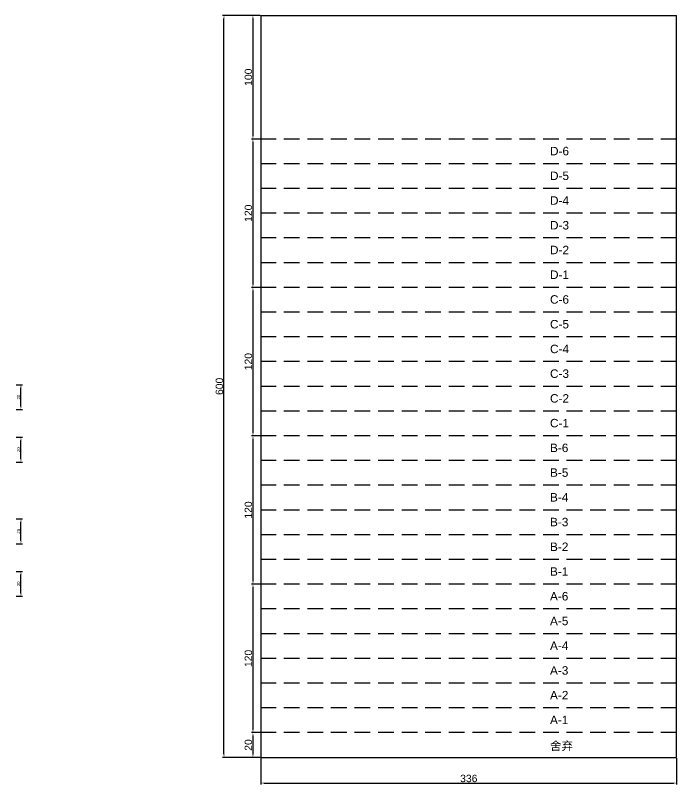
# Model space of a CAD drawing. Header units: millimetres. Extents: x 3071 to 9936, y 1504 to 4997.
# Drawn here: x 9402 to 9936, y 1791 to 2413 of the extents above; entities that cross this region are included whole.
import ezdxf

# ---------------------------------------------------------------- set-up
doc = ezdxf.new("R2010")
doc.units = ezdxf.units.MM
doc.linetypes.add('DASHED', pattern=[19.05, 12.7, -6.35])
doc.layers.add('尺寸标注', color=6, linetype='Continuous')
doc.layers.add('标号', color=4, linetype='Continuous')
doc.styles.get("Standard").update_dxf_attribs({"font": 'arial.ttf'})
doc.dimstyles.new('ISO-25', dxfattribs={"dimtxt": 2.5, "dimasz": 2.5, "dimexe": 1.25, "dimexo": 0.625, "dimtad": 1, "dimtxsty": 'Standard', "dimcen": 2.5, "dimadec": 0, "dimazin": 0, "dimtfac": 1, "dimtmove": 0, "dimatfit": 3, "dimfxl": 1, "dimarcsym": 0})
doc.dimstyles.new('ISO-25-old', dxfattribs={"dimtxt": 6, "dimasz": 2.5, "dimexe": 1.25, "dimexo": 0.625, "dimtad": 1, "dimtxsty": 'Standard', "dimcen": 2.5, "dimadec": 0, "dimazin": 0, "dimtfac": 1, "dimtmove": 0, "dimatfit": 3, "dimfxl": 1, "dimarcsym": 0})

# ---------------------------------------------------------------- blocks, each defined once
blk = doc.blocks.new('*D384')
at = {"color": 0, "lineweight": -2, "transparency": 16777216}
for p, q in [((9402.34, 2114.7), (9407.45, 2114.7)), ((9406.2, 2097.2), (9406.2, 2112.2)), ((9402.34, 2094.7), (9407.45, 2094.7))]:
    blk.add_line(p, q, dxfattribs=at)
at = {"color": 0, "transparency": 16777216}
for points in [[(9405.79, 2112.2), (9406.62, 2112.2), (9406.2, 2114.7)], [(9405.79, 2097.2), (9406.62, 2097.2), (9406.2, 2094.7)]]:
    blk.add_solid(points, dxfattribs=at)
at = {"layer": 'Defpoints', "color": 0, "transparency": 16777216}
for p in [(9401.72, 2114.7), (9406.2, 2114.7), (9401.72, 2094.7)]:
    blk.add_point(p, dxfattribs=at)
at = {"color": 0, "transparency": 16777216, "insert": (9404.3, 2104.7), "char_height": 2.5, "attachment_point": 5, "rotation": 90}
blk.add_mtext('20', dxfattribs=at)
blk = doc.blocks.new('*D387')
at = {"color": 0, "lineweight": -2, "transparency": 16777216}
for p, q in [((9402.34, 2072.17), (9407.45, 2072.17)), ((9406.2, 2054.67), (9406.2, 2069.67)), ((9402.34, 2052.17), (9407.45, 2052.17))]:
    blk.add_line(p, q, dxfattribs=at)
at = {"color": 0, "transparency": 16777216}
for points in [[(9405.79, 2069.67), (9406.62, 2069.67), (9406.2, 2072.17)], [(9405.79, 2054.67), (9406.62, 2054.67), (9406.2, 2052.17)]]:
    blk.add_solid(points, dxfattribs=at)
at = {"layer": 'Defpoints', "color": 0, "transparency": 16777216}
for p in [(9401.72, 2072.17), (9406.2, 2072.17), (9401.72, 2052.17)]:
    blk.add_point(p, dxfattribs=at)
at = {"color": 0, "transparency": 16777216, "insert": (9404.3, 2062.17), "char_height": 2.5, "attachment_point": 5, "rotation": 90}
blk.add_mtext('20', dxfattribs=at)
blk = doc.blocks.new('*D392')
at = {"color": 0, "lineweight": -2, "transparency": 16777216}
for p, q in [((9402.34, 2006.14), (9407.45, 2006.14)), ((9406.2, 1988.64), (9406.2, 2003.64)), ((9402.34, 1986.14), (9407.45, 1986.14))]:
    blk.add_line(p, q, dxfattribs=at)
at = {"color": 0, "transparency": 16777216}
for points in [[(9405.79, 2003.64), (9406.62, 2003.64), (9406.2, 2006.14)], [(9405.79, 1988.64), (9406.62, 1988.64), (9406.2, 1986.14)]]:
    blk.add_solid(points, dxfattribs=at)
at = {"layer": 'Defpoints', "color": 0, "transparency": 16777216}
for p in [(9401.72, 2006.14), (9406.2, 2006.14), (9401.72, 1986.14)]:
    blk.add_point(p, dxfattribs=at)
at = {"color": 0, "transparency": 16777216, "insert": (9404.3, 1996.14), "char_height": 2.5, "attachment_point": 5, "rotation": 90}
blk.add_mtext('20', dxfattribs=at)
blk = doc.blocks.new('*D395')
at = {"color": 0, "lineweight": -2, "transparency": 16777216}
for p, q in [((9402.34, 1963.62), (9407.45, 1963.62)), ((9406.2, 1946.12), (9406.2, 1961.12)), ((9402.34, 1943.62), (9407.45, 1943.62))]:
    blk.add_line(p, q, dxfattribs=at)
at = {"color": 0, "transparency": 16777216}
for points in [[(9405.79, 1961.12), (9406.62, 1961.12), (9406.2, 1963.62)], [(9405.79, 1946.12), (9406.62, 1946.12), (9406.2, 1943.62)]]:
    blk.add_solid(points, dxfattribs=at)
at = {"layer": 'Defpoints', "color": 0, "transparency": 16777216}
for p in [(9401.72, 1963.62), (9406.2, 1963.62), (9401.72, 1943.62)]:
    blk.add_point(p, dxfattribs=at)
at = {"color": 0, "transparency": 16777216, "insert": (9404.3, 1953.62), "char_height": 2.5, "attachment_point": 5, "rotation": 90}
blk.add_mtext('20', dxfattribs=at)
blk = doc.blocks.new('*D434')
at = {"layer": 'Defpoints', "color": 0, "transparency": 16777216}
for p in [(9600.24, 2413.37), (9593.76, 2313.37), (9600.24, 2313.37)]:
    blk.add_point(p, dxfattribs=at)
at = {"layer": '尺寸标注', "color": 0, "lineweight": -2, "transparency": 16777216}
for p, q in [((9599.62, 2413.37), (9592.51, 2413.37)), ((9593.76, 2410.87), (9593.76, 2315.87)), ((9599.62, 2313.37), (9592.51, 2313.37))]:
    blk.add_line(p, q, dxfattribs=at)
at = {"layer": '尺寸标注', "color": 0, "transparency": 16777216}
for points in [[(9593.35, 2410.87), (9594.18, 2410.87), (9593.76, 2413.37)], [(9593.35, 2315.87), (9594.18, 2315.87), (9593.76, 2313.37)]]:
    blk.add_solid(points, dxfattribs=at)
at = {"layer": '尺寸标注', "color": 0, "transparency": 16777216, "insert": (9590.08, 2363.37), "char_height": 6, "attachment_point": 5, "rotation": 90}
blk.add_mtext('100', dxfattribs=at)
blk = doc.blocks.new('*D435')
at = {"layer": 'Defpoints', "color": 0, "transparency": 16777216}
for p in [(9600.24, 2313.37), (9593.76, 2193.37), (9600.24, 2193.37)]:
    blk.add_point(p, dxfattribs=at)
at = {"layer": '尺寸标注', "color": 0, "lineweight": -2, "transparency": 16777216}
for p, q in [((9599.62, 2313.37), (9592.51, 2313.37)), ((9593.76, 2310.87), (9593.76, 2195.87)), ((9599.62, 2193.37), (9592.51, 2193.37))]:
    blk.add_line(p, q, dxfattribs=at)
at = {"layer": '尺寸标注', "color": 0, "transparency": 16777216}
for points in [[(9593.35, 2310.87), (9594.18, 2310.87), (9593.76, 2313.37)], [(9593.35, 2195.87), (9594.18, 2195.87), (9593.76, 2193.37)]]:
    blk.add_solid(points, dxfattribs=at)
at = {"layer": '尺寸标注', "color": 0, "transparency": 16777216, "insert": (9590.08, 2253.37), "char_height": 6, "attachment_point": 5, "rotation": 90}
blk.add_mtext('120', dxfattribs=at)
blk = doc.blocks.new('*D436')
at = {"layer": 'Defpoints', "color": 0, "transparency": 16777216}
for p in [(9600.24, 2193.37), (9593.76, 2073.37), (9600.24, 2073.37)]:
    blk.add_point(p, dxfattribs=at)
at = {"layer": '尺寸标注', "color": 0, "lineweight": -2, "transparency": 16777216}
for p, q in [((9599.62, 2193.37), (9592.51, 2193.37)), ((9593.76, 2190.87), (9593.76, 2075.87)), ((9599.62, 2073.37), (9592.51, 2073.37))]:
    blk.add_line(p, q, dxfattribs=at)
at = {"layer": '尺寸标注', "color": 0, "transparency": 16777216}
for points in [[(9593.35, 2190.87), (9594.18, 2190.87), (9593.76, 2193.37)], [(9593.35, 2075.87), (9594.18, 2075.87), (9593.76, 2073.37)]]:
    blk.add_solid(points, dxfattribs=at)
at = {"layer": '尺寸标注', "color": 0, "transparency": 16777216, "insert": (9590.08, 2133.37), "char_height": 6, "attachment_point": 5, "rotation": 90}
blk.add_mtext('120', dxfattribs=at)
blk = doc.blocks.new('*D437')
at = {"layer": 'Defpoints', "color": 0, "transparency": 16777216}
for p in [(9600.24, 2073.37), (9593.76, 1953.37), (9600.24, 1953.37)]:
    blk.add_point(p, dxfattribs=at)
at = {"layer": '尺寸标注', "color": 0, "lineweight": -2, "transparency": 16777216}
for p, q in [((9599.62, 2073.37), (9592.51, 2073.37)), ((9593.76, 2070.87), (9593.76, 1955.87)), ((9599.62, 1953.37), (9592.51, 1953.37))]:
    blk.add_line(p, q, dxfattribs=at)
at = {"layer": '尺寸标注', "color": 0, "transparency": 16777216}
for points in [[(9593.35, 2070.87), (9594.18, 2070.87), (9593.76, 2073.37)], [(9593.35, 1955.87), (9594.18, 1955.87), (9593.76, 1953.37)]]:
    blk.add_solid(points, dxfattribs=at)
at = {"layer": '尺寸标注', "color": 0, "transparency": 16777216, "insert": (9590.08, 2013.37), "char_height": 6, "attachment_point": 5, "rotation": 90}
blk.add_mtext('120', dxfattribs=at)
blk = doc.blocks.new('*D438')
at = {"layer": 'Defpoints', "color": 0, "transparency": 16777216}
for p in [(9600.24, 1953.37), (9593.76, 1833.37), (9600.24, 1833.37)]:
    blk.add_point(p, dxfattribs=at)
at = {"layer": '尺寸标注', "color": 0, "lineweight": -2, "transparency": 16777216}
for p, q in [((9599.62, 1953.37), (9592.51, 1953.37)), ((9593.76, 1950.87), (9593.76, 1835.87)), ((9599.62, 1833.37), (9592.51, 1833.37))]:
    blk.add_line(p, q, dxfattribs=at)
at = {"layer": '尺寸标注', "color": 0, "transparency": 16777216}
for points in [[(9593.35, 1950.87), (9594.18, 1950.87), (9593.76, 1953.37)], [(9593.35, 1835.87), (9594.18, 1835.87), (9593.76, 1833.37)]]:
    blk.add_solid(points, dxfattribs=at)
at = {"layer": '尺寸标注', "color": 0, "transparency": 16777216, "insert": (9590.08, 1893.37), "char_height": 6, "attachment_point": 5, "rotation": 90}
blk.add_mtext('120', dxfattribs=at)
blk = doc.blocks.new('*D439')
at = {"layer": 'Defpoints', "color": 0, "transparency": 16777216}
for p in [(9600.24, 1833.37), (9593.76, 1813.37), (9600.24, 1813.37)]:
    blk.add_point(p, dxfattribs=at)
at = {"layer": '尺寸标注', "color": 0, "lineweight": -2, "transparency": 16777216}
for p, q in [((9599.62, 1833.37), (9592.51, 1833.37)), ((9593.76, 1830.87), (9593.76, 1815.87)), ((9599.62, 1813.37), (9592.51, 1813.37))]:
    blk.add_line(p, q, dxfattribs=at)
at = {"layer": '尺寸标注', "color": 0, "transparency": 16777216}
for points in [[(9593.35, 1830.87), (9594.18, 1830.87), (9593.76, 1833.37)], [(9593.35, 1815.87), (9594.18, 1815.87), (9593.76, 1813.37)]]:
    blk.add_solid(points, dxfattribs=at)
at = {"layer": '尺寸标注', "color": 0, "transparency": 16777216, "insert": (9590.08, 1823.37), "char_height": 6, "attachment_point": 5, "rotation": 90}
blk.add_mtext('20', dxfattribs=at)
blk = doc.blocks.new('*D433')
at = {"layer": 'Defpoints', "color": 0, "transparency": 16777216}
for p in [(9600.24, 1813.37), (9936.24, 1813.37), (9936.24, 1792.57)]:
    blk.add_point(p, dxfattribs=at)
at = {"layer": '尺寸标注', "color": 0, "lineweight": -2, "transparency": 16777216}
for p, q in [((9600.24, 1812.74), (9600.24, 1791.32)), ((9936.24, 1812.74), (9936.24, 1791.32)), ((9602.74, 1792.57), (9933.74, 1792.57))]:
    blk.add_line(p, q, dxfattribs=at)
at = {"layer": '尺寸标注', "color": 0, "transparency": 16777216}
for points in [[(9602.74, 1792.99), (9602.74, 1792.15), (9600.24, 1792.57)], [(9933.74, 1792.99), (9933.74, 1792.15), (9936.24, 1792.57)]]:
    blk.add_solid(points, dxfattribs=at)
at = {"layer": '尺寸标注', "color": 0, "transparency": 16777216, "insert": (9768.24, 1796.26), "char_height": 6, "attachment_point": 5}
blk.add_mtext('336', dxfattribs=at)
blk = doc.blocks.new('*D441')
at = {"layer": 'Defpoints', "color": 0, "transparency": 16777216}
for p in [(9570.35, 2413.37), (9600.24, 2413.37), (9600.24, 1813.37)]:
    blk.add_point(p, dxfattribs=at)
at = {"layer": '尺寸标注', "color": 0, "lineweight": -2, "transparency": 16777216}
for p, q in [((9599.62, 2413.37), (9569.1, 2413.37)), ((9570.35, 1815.87), (9570.35, 2410.87)), ((9599.62, 1813.37), (9569.1, 1813.37))]:
    blk.add_line(p, q, dxfattribs=at)
at = {"layer": '尺寸标注', "color": 0, "transparency": 16777216}
for points in [[(9569.93, 2410.87), (9570.76, 2410.87), (9570.35, 2413.37)], [(9569.93, 1815.87), (9570.76, 1815.87), (9570.35, 1813.37)]]:
    blk.add_solid(points, dxfattribs=at)
at = {"layer": '尺寸标注', "color": 0, "transparency": 16777216, "insert": (9566.66, 2113.37), "char_height": 6, "attachment_point": 5, "rotation": 90}
blk.add_mtext('600', dxfattribs=at)

msp = doc.modelspace()

# ---------------------------------------------------------------- linework, layer by layer
for p, q in [((9600.242, 2413.368), (9600.242, 1813.368)), ((9600.242, 2413.368), (9936.242, 2413.368)), ((9936.242, 1813.368), (9936.242, 2413.368)), ((9600.242, 1813.368), (9936.242, 1813.368))]:
    msp.add_line(p, q)
at = {"linetype": 'DASHED'}
for p, q in [((9936.242, 2313.368), (9600.242, 2313.368)), ((9936.242, 2193.368), (9600.242, 2193.368)), ((9936.242, 2073.368), (9600.242, 2073.368)), ((9936.242, 1953.368), (9600.242, 1953.368)), ((9936.242, 1833.368), (9600.242, 1833.368))]:
    msp.add_line(p, q, dxfattribs=at)
at = {"layer": '标号', "linetype": 'DASHED'}
for p, q in [((9936.242, 2293.368), (9600.242, 2293.368)), ((9936.242, 2273.368), (9600.242, 2273.368)), ((9936.242, 2253.368), (9600.242, 2253.368)), ((9936.242, 2233.368), (9600.242, 2233.368)), ((9936.242, 2213.368), (9600.242, 2213.368)), ((9936.242, 2173.368), (9600.242, 2173.368)), ((9936.242, 2153.368), (9600.242, 2153.368)), ((9936.242, 2133.368), (9600.242, 2133.368)), ((9936.242, 2113.368), (9600.242, 2113.368)), ((9936.242, 2093.368), (9600.242, 2093.368)), ((9936.242, 2053.368), (9600.242, 2053.368)), ((9936.242, 2033.368), (9600.242, 2033.368)), ((9936.242, 2013.368), (9600.242, 2013.368)), ((9936.242, 1993.368), (9600.242, 1993.368)), ((9936.242, 1973.368), (9600.242, 1973.368)), ((9936.242, 1933.368), (9600.242, 1933.368)), ((9936.242, 1913.368), (9600.242, 1913.368)), ((9936.242, 1893.368), (9600.242, 1893.368)), ((9936.242, 1873.368), (9600.242, 1873.368)), ((9936.242, 1853.368), (9600.242, 1853.368))]:
    msp.add_line(p, q, dxfattribs=at)

# ---------------------------------------------------------------- texts
for s, p in [('D-6', (9833.892, 2300.23)), ('D-5', (9833.892, 2280.23)), ('D-4', (9833.892, 2260.23)), ('D-3', (9833.892, 2240.23)), ('D-2', (9833.892, 2220.23)), ('D-1', (9833.892, 2200.23)), ('C-6', (9833.892, 2180.23)), ('C-5', (9833.892, 2160.23)), ('C-4', (9833.892, 2140.23)), ('C-3', (9833.892, 2120.23)), ('C-2', (9833.892, 2100.23)), ('C-1', (9833.892, 2080.23)), ('B-6', (9833.892, 2060.23)), ('B-5', (9833.892, 2040.23)), ('B-4', (9833.892, 2020.23)), ('B-3', (9833.892, 2000.23)), ('B-2', (9833.892, 1980.23)), ('B-1', (9833.892, 1960.23)), ('A-6', (9833.892, 1940.23)), ('A-5', (9833.892, 1920.23)), ('A-4', (9833.892, 1900.23)), ('A-3', (9833.892, 1880.23)), ('A-2', (9833.892, 1860.23)), ('A-1', (9833.892, 1840.23)), ('舍弃', (9833.892, 1819.14))]:
    msp.add_text(s, height=6.8359).set_placement(p)

# ---------------------------------------------------------------- dimensions: what is measured, and where the dimension line sits
for p1, p2, picture, middle in [((9401.715, 2094.7), (9401.715, 2114.7), '*D384', (9404.301, 2104.7)), ((9401.715, 2052.173), (9401.715, 2072.173), '*D387', (9404.301, 2062.173)), ((9401.715, 1986.142), (9401.715, 2006.142), '*D392', (9404.301, 1996.142)), ((9401.715, 1943.615), (9401.715, 1963.615), '*D395', (9404.301, 1953.615))]:
    dim = msp.add_aligned_dim(p1=p1, p2=p2, distance=-4.487, dimstyle='ISO-25')
    dim.commit()
    dim.dimension.update_dxf_attribs({"geometry": picture, "text_midpoint": middle})
at = {"layer": '尺寸标注'}
for p1, p2, distance, picture, middle in [((9600.242, 1813.368), (9600.242, 2413.368), 29.895, '*D441', (9566.658, 2113.368)), ((9600.242, 2413.368), (9600.242, 2313.368), -6.478, '*D434', (9590.075, 2363.368)), ((9600.242, 2313.368), (9600.242, 2193.368), -6.478, '*D435', (9590.075, 2253.368)), ((9600.242, 2193.368), (9600.242, 2073.368), -6.478, '*D436', (9590.075, 2133.368)), ((9600.242, 2073.368), (9600.242, 1953.368), -6.478, '*D437', (9590.075, 2013.368)), ((9600.242, 1953.368), (9600.242, 1833.368), -6.478, '*D438', (9590.075, 1893.368)), ((9600.242, 1833.368), (9600.242, 1813.368), -6.478, '*D439', (9590.075, 1823.368)), ((9600.242, 1813.368), (9936.242, 1813.368), -20.798, '*D433', (9768.242, 1796.26))]:
    dim = msp.add_aligned_dim(p1=p1, p2=p2, distance=distance, dimstyle='ISO-25-old', dxfattribs=at)
    dim.commit()
    dim.dimension.update_dxf_attribs({"geometry": picture, "text_midpoint": middle})

doc.saveas('drawing.dxf')
